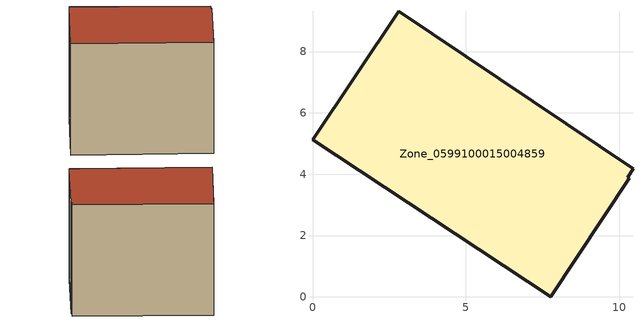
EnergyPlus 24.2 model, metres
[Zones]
Zone_0599100015004859
 floor ground (C_G): 0,5.12 2.82,9.32 10.45,4.17 10.27,3.91 10.33,3.87 7.78,0 z0.82
 wall outside (C_F): 2.82,9.32 0,5.12 7.78,0 10.33,3.87 10.27,3.91 10.45,4.17 2.82,9.32 z0.82:9.05
 roof outside (C_R): 0,5.12 7.78,0 10.33,3.87 10.27,3.91 10.45,4.17 2.82,9.32 z9.05
[BUILDING]
Pand.0599100015004859: North Axis=0; Terrain=City; Loads Convergence Tolerance Value=0.04; Temperature Convergence Tolerance Value=0.4; Solar Distribution=FullExterior; Maximum Number of Warmup Days=25; Minimum Number of Warmup Days=1
[Site:Location]
Rotterdam.The.Hague.AP_ZH_NLD Design_Conditions: Latitude=51.96; Longitude=4.45; Time Zone=1; Elevation=-4.5
[SITE:GROUNDTEMPERATURE:BUILDINGSURFACE]
18, 18, 18, 18, 18, 18, 18, 18, 18, 18, 18, 18
[MATERIAL] Thermal Absorptance=0.9; Solar Absorptance=0.7; Visible Absorptance=0.7
Name | Roughness | Thickness | Conductivity | Density | Specific Heat
G.TI.1975-1991 | MediumSmooth | 0.15 | 0.288461 | 540 | 1210
F.TI.1975-1991 | Rough | 0.3 | 0.230769 | 1920 | 840
R.TI.1975-1991 | MediumRough | 0.2 | 0.153846 | 1500 | 1000
[CONSTRUCTION]
C_G: G.TI.1975-1991
C_F: F.TI.1975-1991
C_R: R.TI.1975-1991
[ZONE]
Zone_0599100015004859: Type=1; Multiplier=1; Ceiling Height=Autocalculate; Volume=Autocalculate; Floor Area=autocalculate; Part of Total Floor Area=Yes
[ZONEINFILTRATION:DESIGNFLOWRATE]
Infil_Zone_0599100015004859: Zone or ZoneList or Space or SpaceList=Zone_0599100015004859; Schedule=AlwaysOn; Design Flow Rate Calculation Method=Flow/Area; Flow Rate per Floor Area=0.003; Constant Term Coefficient=1; Temperature Term Coefficient=0; Velocity Term Coefficient=0; Velocity Squared Term Coefficient=0
[HVACTEMPLATE:ZONE:IDEALLOADSAIRSYSTEM]
Zone_0599100015004859: Maximum Heating Supply Air Temperature=50; Minimum Cooling Supply Air Temperature=13; Maximum Heating Supply Air Humidity Ratio=0.0156; Minimum Cooling Supply Air Humidity Ratio=0.0077; Heating Limit=NoLimit; Cooling Limit=NoLimit; Dehumidification Control Type=ConstantSensibleHeatRatio; Cooling Sensible Heat Ratio=0.7; Dehumidification Setpoint=60; Humidification Control Type=None; Humidification Setpoint=30; Outdoor Air Method=None; Outdoor Air Flow Rate per Person=0.00944; Outdoor Air Flow Rate per Zone Floor Area=0; Outdoor Air Flow Rate per Zone=0; Demand Controlled Ventilation Type=None; Outdoor Air Economizer Type=NoEconomizer; Heat Recovery Type=None; Sensible Heat Recovery Effectiveness=0.7; Latent Heat Recovery Effectiveness=0.65
[ZONECONTROL:THERMOSTAT]
ThermostatControl_Zone_0599100015004859: Zone or ZoneList=Zone_0599100015004859; Control Type Schedule=DualSetpointControlType; Control 1=Thermostat_Zone_0599100015004859; Temperature Difference Between Cutout And Setpoint=0
[THERMOSTATSETPOINT:DUALSETPOINT]
Thermostat_Zone_0599100015004859: Heating Setpoint Temperature Schedule=HeatingSetpoint_Zone_0599100015004859; Cooling Setpoint Temperature Schedule=CoolingSetpoint_Zone_0599100015004859
[SCHEDULE:COMPACT]
HeatingSetpoint_Zone_0599100015004859: Through: 12/31, For: AllDays, Until: 24:00, 21
CoolingSetpoint_Zone_0599100015004859: Through: 12/31, For: AllDays, Until: 24:00, 24
DualSetpointControlType: Through: 12/31, For: AllDays, Until: 24:00, 4
AlwaysOn: Through: 12/31, For: AllDays, Until: 24:00, 1
